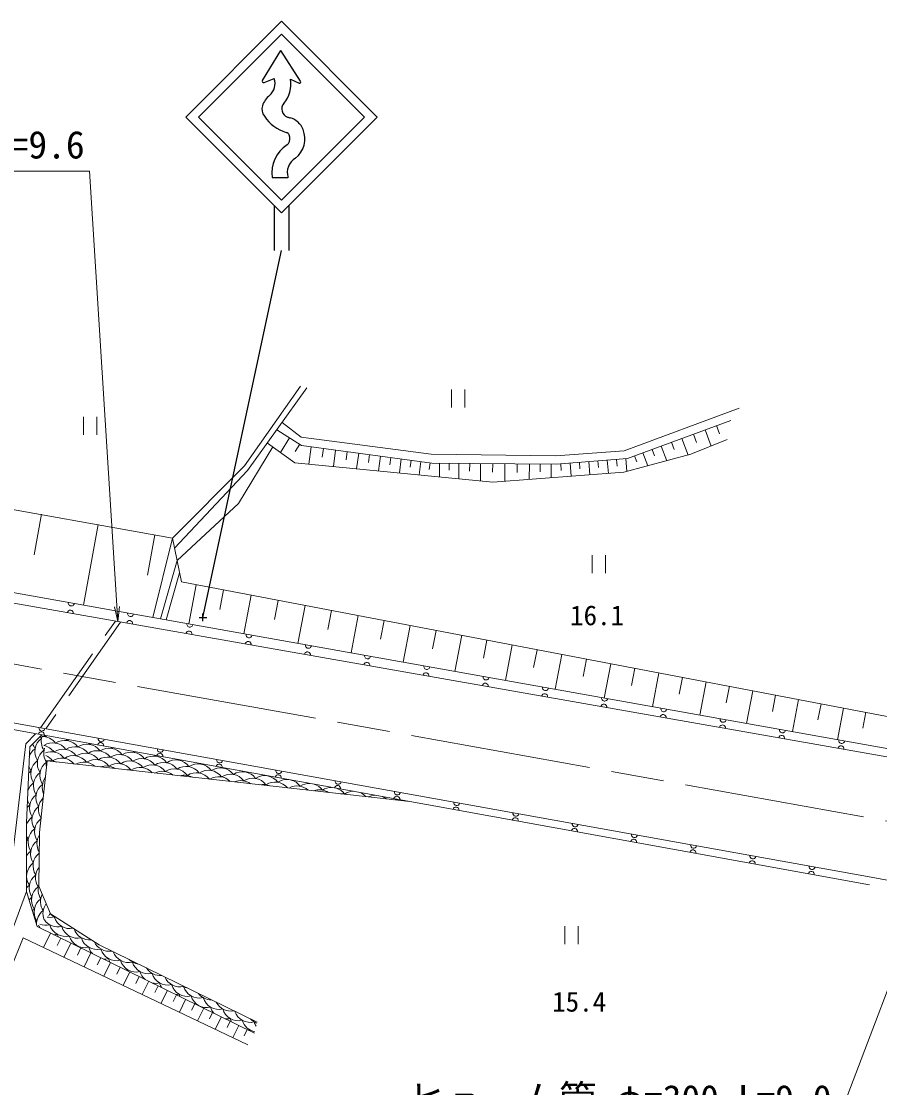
# Model space of a CAD drawing. Units: millimetres, scale not verified. Extents: x 40000 to 680000, y 20000 to 380000.
# Drawn here: x 172609 to 229648, y 263104 to 333961 of the extents above; entities that cross this region are included whole.
import ezdxf
from ezdxf.enums import TextEntityAlignment as Align

# ---------------------------------------------------------------- set-up
doc = ezdxf.new("R2010")
doc.units = ezdxf.units.MM
doc.header["$LTSCALE"] = 1000
doc.linetypes.add('CHAIN', pattern=[18.5, 12, -1.5, 3.5, -1.5])
doc.linetypes.add('DASHED', pattern=[7.5, 6, -1.5])
for name, color, linetype, lineweight in [('M-BMK', 2, 'CHAIN', 13), ('M-STR-HTXT', 7, 'Continuous', 13), ('M-STR-STRC', 7, 'Continuous', 25), ('M-WORK', 1, 'Continuous', 13)]:
    doc.layers.add(name, color=color, linetype=linetype, lineweight=lineweight)
doc.styles.add('ＭＳ ゴシック', font='')
doc.styles.get('ＭＳ ゴシック').set_extended_font_data('MS Gothic')

# ---------------------------------------------------------------- blocks, each defined once
blk = doc.blocks.new('open_arrow')
at = {"color": 0, "linetype": 'Continuous', "lineweight": -2}
blk.add_lwpolyline([(7.5, 1.25), (0, 0), (7.5, -1.25)], dxfattribs=at)
blk = doc.blocks.new('plus')
at = {"color": 0, "linetype": 'Continuous', "lineweight": -2}
for p, q in [((-1.25, 0), (1.25, 0)), ((0, -1.25), (0, 1.25))]:
    blk.add_line(p, q, dxfattribs=at)

msp = doc.modelspace()

# ---------------------------------------------------------------- linework, layer by layer
at = {"layer": 'M-BMK'}
msp.add_line((162129, 293041), (287686, 270481), dxfattribs=at)
at = {"layer": 'M-STR-HTXT'}
for points in [[(179027, 294078), (177138, 324013), (148388, 324013)], [(232758, 276385), (226767, 260618), (198017, 260618)]]:
    msp.add_lwpolyline(points, dxfattribs=at)
at = {"layer": 'M-STR-STRC'}
for p, q in [((188636, 330028), (189845, 332015)), ((191170, 329983), (189845, 332015)), ((188741, 329903), (189405, 330164)), ((190497, 330114), (191062, 329858)), ((189276, 323579), (190330, 323579)), ((189401, 321733), (189401, 318733)), ((190401, 318733), (190401, 321733)), ((184676, 294352), (189901, 318733))]:
    msp.add_line(p, q, dxfattribs=at)
for points in [[(189901, 321233), (196265, 327597), (189901, 333961), (183537, 327597)], [(189901, 322081), (195416, 327597), (189901, 333112), (184385, 327597)]]:
    msp.add_lwpolyline(points, close=True, dxfattribs=at)
for centre, radius, start, end in [((188709, 329983), 86.3, 148.67131, 291.44939), ((188460, 329817), 1007, 309.64419, 20.13773), ((188460, 329817), 2059, 320.48023, 8.29105), ((191097, 329936), 86.3, 245.55604, 33.11134), ((190065, 327881), 1508, 129.64419, 161.91192), ((189315, 328126), 719, 161.91192, 220.56779), ((190492, 328141), 575, 140.48023, 249.58059), ((190924, 329042), 2562, 212.70621, 253.97952), ((191034, 329598), 2130, 249.58059, 254.84784), ((190142, 326302), 1285, 21.6294, 74.84784), ((189803, 326168), 1649, 308.15279, 21.6294), ((190142, 326302), 288, 21.6294, 74.84784), ((189803, 326168), 652, 330.80549, 21.6294), ((191429, 323901), 2178, 122.04963, 188.49383), ((190121, 325990), 288, 302.04963, 330.80549), ((191429, 323901), 1145, 122.04963, 196.31331)]:
    msp.add_arc(centre, radius, start, end, dxfattribs=at)
at = {"layer": 'M-WORK'}
for p, q in [((201192, 309501), (201192, 308301)), ((202092, 308301), (202092, 309501)), ((176732, 307681), (176732, 306481)), ((177632, 306481), (177632, 307681)), ((218053, 306817), (218449, 305741)), ((218806, 307094), (219004, 306556)), ((190435, 306286), (189824, 305321)), ((216505, 306246), (216913, 305141)), ((217279, 306532), (217483, 305979)), ((191110, 305858), (190805, 305376)), ((191880, 305692), (191724, 304538)), ((192688, 305582), (192610, 305006)), ((193495, 305473), (193347, 304379)), ((214525, 305516), (214685, 305082)), ((215133, 305741), (215494, 304760)), ((215819, 305993), (216000, 305503)), ((194261, 305369), (194187, 304822)), ((195027, 305266), (194886, 304228)), ((195753, 305167), (195682, 304649)), ((196479, 305069), (196345, 304085)), ((197167, 304976), (197100, 304484)), ((197855, 304882), (197729, 303950)), ((198508, 304794), (198445, 304327)), ((199161, 304705), (199041, 303821)), ((210312, 304708), (210382, 303826)), ((210929, 304757), (210964, 304316)), ((211547, 304806), (211617, 303919)), ((212168, 304855), (212203, 304411)), ((212788, 304904), (212856, 304052)), ((213355, 305085), (213503, 304684)), ((213916, 305292), (214237, 304423)), ((199780, 304621), (199720, 304179)), ((200404, 304602), (200396, 303688)), ((201043, 304597), (201040, 304140)), ((201683, 304591), (201674, 303563)), ((202403, 304585), (202399, 304071)), ((203123, 304579), (203113, 303422)), ((203933, 304572), (203928, 303994)), ((204743, 304565), (204733, 303399)), ((205559, 304558), (205554, 303975)), ((206375, 304551), (206366, 303523)), ((207095, 304545), (207091, 304031)), ((207815, 304539), (207808, 303631)), ((208450, 304560), (208486, 304108)), ((209083, 304610), (209153, 303733)), ((209698, 304659), (209732, 304220)), ((173949, 301215), (173458, 298520)), ((177721, 300528), (176745, 295165)), ((181476, 299844), (180987, 297163)), ((210533, 298498), (210533, 297298)), ((211433, 297298), (211433, 298498)), ((182965, 298126), (181863, 294252)), ((183128, 297309), (182238, 294185)), ((184231, 296521), (183736, 293918)), ((186054, 296174), (185806, 294872)), ((187876, 295827), (187389, 293266)), ((189669, 295486), (189425, 294205)), ((191462, 295144), (190982, 292625)), ((193225, 294808), (192985, 293549)), ((194989, 294473), (194517, 291994)), ((196723, 294142), (196487, 292903)), ((198458, 293812), (197994, 291374)), ((200165, 293487), (199932, 292268)), ((201871, 293162), (201414, 290764)), ((203550, 292842), (203321, 291643)), ((205228, 292523), (204779, 290164)), ((206880, 292208), (206655, 291029)), ((208531, 291894), (208089, 289573)), ((210155, 291584), (209934, 290424)), ((211780, 291275), (211345, 288992)), ((213378, 290971), (213160, 289829)), ((214976, 290666), (214548, 288421)), ((216547, 290367), (216334, 289244)), ((218119, 290068), (217699, 287859)), ((219665, 289773), (219455, 288669)), ((221212, 289479), (220798, 287306)), ((222733, 289189), (222526, 288103)), ((224254, 288899), (223847, 286762)), ((225750, 288614), (225547, 287546)), ((227246, 288329), (226846, 286227)), ((228718, 288049), (228518, 286998)), ((173554, 286622), (172901, 285961)), ((173167, 285750), (173965, 286548)), ((172901, 285961), (171830, 276806)), ((172956, 280707), (173167, 285750)), ((174316, 284812), (173824, 280050)), ((198436, 282111), (174316, 284812)), ((172956, 276133), (172956, 280707)), ((173824, 280050), (173777, 276485)), ((229087, 277092), (242800, 274450)), ((173777, 276485), (174551, 274656)), ((172956, 276133), (170107, 268443)), ((173660, 273811), (172956, 276133)), ((174551, 274656), (177788, 272592)), ((188108, 266728), (173660, 273811)), ((208718, 273830), (208718, 272630)), ((209618, 272630), (209618, 273830)), ((170744, 268222), (172729, 273053)), ((172729, 273053), (187662, 265954)), ((174558, 273371), (174086, 272408)), ((175232, 273041), (174996, 272559)), ((175906, 272710), (175442, 271764)), ((176568, 272386), (176336, 271912)), ((177788, 272592), (188272, 267455)), ((177231, 272061), (176775, 271130)), ((177882, 271741), (177654, 271276)), ((178534, 271422), (178085, 270507)), ((179174, 271108), (178950, 270650)), ((179815, 270794), (179374, 269894)), ((180444, 270485), (180224, 270035)), ((181074, 270177), (180641, 269292)), ((181693, 269873), (181476, 269431)), ((182312, 269570), (181886, 268700)), ((182921, 269271), (182708, 268837)), ((183529, 268973), (183110, 268118)), ((184128, 268680), (183918, 268252)), ((184726, 268386), (184314, 267546)), ((185314, 268098), (185108, 267678)), ((185902, 267809), (185497, 266983)), ((186481, 267526), (186278, 267113)), ((187059, 267242), (186661, 266430)), ((187627, 266964), (187428, 266558))]:
    msp.add_line(p, q, dxfattribs=at)
at = {"layer": 'M-WORK', "linetype": 'DASHED'}
for p, q in [((173879, 287018), (178861, 294107)), ((179203, 294047), (174229, 286955))]:
    msp.add_line(p, q, dxfattribs=at)
at = {"layer": 'M-WORK'}
for points in [[(182663, 299628), (187436, 304419), (191165, 309720)], [(191587, 309602), (187647, 304114), (182796, 298964)], [(189934, 307299), (191212, 306319), (199843, 305193), (208122, 305099), (212673, 305427), (220319, 308265)], [(219756, 307445), (212884, 304911), (208146, 304536), (199890, 304607), (191235, 305779), (189590, 306821)], [(188959, 305941), (190790, 304630), (203948, 303340), (212649, 303997), (217106, 305193), (219521, 306178)], [(182965, 298126), (187030, 301927), (189329, 305676)], [(234539, 284305), (144767, 300109), (141515, 304503), (131445, 304722), (123549, 304417), (114480, 303073), (102760, 304253), (102072, 303424)], [(102193, 304798), (114530, 303673), (123513, 304963), (131417, 305244), (141808, 305033), (144833, 300858), (234593, 284845)], [(168790, 302103), (182663, 299628), (181338, 294346)], [(182663, 299628), (183249, 296708), (230604, 287690), (233911, 289414), (237429, 294656), (240841, 301305)], [(107536, 286050), (113608, 287430), (170050, 287707), (229087, 277092)], [(228976, 276575), (170073, 287253), (113684, 286995), (107684, 285581)]]:
    msp.add_lwpolyline(points, dxfattribs=at)
for centre, radius, start, end in [((175865, 294635), 200, 350.01536, 170.01536), ((175931, 295310), 200, 169.88466, 349.88466), ((179804, 293941), 200, 350.01536, 170.01536), ((179869, 294608), 200, 169.88466, 349.88466), ((183744, 293248), 200, 350.01536, 170.01536), ((183807, 293905), 200, 169.88466, 349.88466), ((187683, 292554), 200, 350.01536, 170.01536), ((187744, 293203), 200, 169.88466, 349.88466), ((191622, 291861), 200, 350.01536, 170.01536), ((191682, 292500), 200, 169.88466, 349.88466), ((195562, 291167), 200, 350.01536, 170.01536), ((195620, 291798), 200, 169.88466, 349.88466), ((199501, 290473), 200, 350.01536, 170.01536), ((199558, 291095), 200, 169.88466, 349.88466), ((203441, 289780), 200, 350.01536, 170.01536), ((203496, 290393), 200, 169.88466, 349.88466), ((207380, 289086), 200, 350.01536, 170.01536), ((207434, 289690), 200, 169.88466, 349.88466), ((211320, 288393), 200, 350.01536, 170.01536), ((211371, 288987), 200, 169.88466, 349.88466), ((215259, 287699), 200, 350.01536, 170.01536), ((215309, 288285), 200, 169.88466, 349.88466), ((173979, 287000), 200, 169.80759, 349.80759), ((219198, 287006), 200, 350.01536, 170.01536), ((219247, 287582), 200, 169.88466, 349.88466), ((174595, 285440), 1088, 126.39718, 213.60282), ((173942, 286552), 200, 349.7246, 169.7246), ((174856, 286917), 1088, 205.16119, 213.60282), ((175021, 286126), 1088, 162.49095, 213.60282), ((174010, 285356), 1088, 36.39718, 91.2822), ((173324, 285781), 1088, 36.39718, 42.71276), ((174801, 285521), 1088, 117.36293, 123.60282), ((177916, 286292), 200, 169.80759, 349.80759), ((223138, 286312), 200, 350.01536, 170.01536), ((223185, 286880), 200, 169.88466, 349.88466), ((174170, 284753), 1088, 126.39718, 161.20226), ((174430, 286230), 1088, 194.41642, 213.60282), ((175186, 285335), 1088, 163.03121, 213.60282), ((174697, 284930), 1088, 36.39718, 122.82402), ((173906, 284765), 1088, 36.39718, 79.22077), ((175383, 284504), 1088, 36.39718, 123.60282), ((175488, 285095), 1088, 36.39718, 123.60282), ((176174, 284670), 1088, 36.39718, 123.60282), ((174801, 285521), 1088, 36.39718, 42.08627), ((176278, 285260), 1088, 117.98065, 123.60282), ((176965, 284835), 1088, 36.39718, 123.60282), ((176278, 285260), 1088, 36.39718, 41.46855), ((177755, 285000), 1088, 118.59004, 123.60282), ((177877, 285838), 200, 349.7246, 169.7246), ((178442, 284574), 1088, 36.39718, 123.60282), ((177755, 285000), 1088, 36.39718, 40.85916), ((179233, 284740), 1088, 119.19149, 123.60282), ((181853, 285585), 200, 169.80759, 349.80759), ((227077, 285619), 200, 350.01536, 170.01536), ((227123, 286177), 200, 169.88466, 349.88466), ((174761, 284649), 1088, 126.39718, 213.60282), ((174593, 284339), 1088, 36.39718, 110.81234), ((173802, 284174), 1088, 36.39718, 65.99265), ((175351, 284545), 1088, 163.58106, 187.71427), ((175279, 283913), 1088, 39.85118, 123.60282), ((176070, 284079), 1088, 36.39718, 123.60282), ((176861, 284244), 1088, 36.39718, 123.60282), ((177547, 283818), 1088, 36.39718, 123.60282), ((177651, 284409), 1088, 36.39718, 123.60282), ((178338, 283983), 1088, 36.39718, 123.60282), ((179128, 284149), 1088, 36.39718, 123.60282), ((179919, 284314), 1088, 36.39718, 123.60282), ((180606, 283888), 1088, 36.39718, 123.60282), ((179233, 284740), 1088, 36.39718, 40.25771), ((180710, 284479), 1088, 119.78537, 123.60282), ((181396, 284053), 1088, 36.39718, 123.60282), ((180710, 284479), 1088, 36.39718, 39.66383), ((182187, 284219), 1088, 120.37202, 123.60282), ((181813, 285125), 200, 349.7246, 169.7246), ((182874, 283793), 1088, 36.39718, 123.60282), ((182187, 284219), 1088, 36.39718, 39.07719), ((183664, 283958), 1088, 120.95175, 123.60282), ((185789, 284877), 200, 169.80759, 349.80759), ((173909, 283276), 1088, 126.39718, 138.57303), ((174170, 284753), 1088, 194.00368, 213.60282), ((174335, 283962), 1088, 126.39718, 213.60282), ((174926, 283858), 1088, 126.39718, 213.60282), ((174488, 283748), 1088, 66.18339, 99.20908), ((176756, 283653), 1088, 47.62391, 119.60098), ((178234, 283393), 1088, 57.25493, 109.96996), ((179024, 283558), 1088, 36.39718, 123.60282), ((179815, 283723), 1088, 36.39718, 123.60282), ((179711, 283132), 1088, 73.01632, 94.20857), ((180502, 283297), 1088, 42.29708, 123.60282), ((181292, 283462), 1088, 36.39718, 123.60282), ((182083, 283628), 1088, 36.39718, 123.60282), ((182769, 283202), 1088, 36.39718, 123.60282), ((183560, 283367), 1088, 36.39718, 123.60282), ((184351, 283532), 1088, 36.39718, 123.60282), ((185037, 283107), 1088, 36.39718, 123.60282), ((183664, 283958), 1088, 36.39718, 38.49745), ((185142, 283698), 1088, 121.52486, 123.60282), ((185828, 283272), 1088, 36.39718, 123.60282), ((185749, 284411), 200, 349.7246, 169.7246), ((185142, 283698), 1088, 36.39718, 37.92434), ((186619, 283437), 1088, 122.09164, 123.60282), ((189726, 284169), 200, 169.80759, 349.80759), ((174500, 283172), 1088, 126.39718, 213.60282), ((175091, 283067), 1088, 144.95091, 203.2368), ((181979, 283037), 1088, 50.54131, 116.68358), ((183456, 282776), 1088, 61.26579, 105.95911), ((184247, 282942), 1088, 37.48366, 123.60282), ((185724, 282681), 1088, 44.86811, 122.35678), ((186515, 282846), 1088, 36.39718, 123.60282), ((187305, 283011), 1088, 36.39718, 123.60282), ((187201, 282421), 1088, 53.70742, 113.51747), ((187992, 282586), 1088, 36.39718, 123.60282), ((186619, 283437), 1088, 36.39718, 37.35757), ((188096, 283177), 1088, 122.65233, 123.60282), ((188782, 282751), 1088, 36.39718, 123.60282), ((188096, 283177), 1088, 36.39718, 36.79688), ((189573, 282916), 1088, 123.20718, 123.60282), ((189685, 283698), 200, 349.7246, 169.7246), ((190260, 282491), 1088, 83.23128, 123.60282), ((190260, 282491), 1088, 36.39718, 76.21793), ((193663, 283461), 200, 169.80759, 349.80759), ((174074, 282485), 1088, 126.39718, 161.14081), ((174665, 282381), 1088, 126.39718, 213.60282), ((188678, 282160), 1088, 66.12058, 101.10431), ((189469, 282325), 1088, 39.82393, 123.60282), ((190946, 282065), 1088, 47.59184, 119.63305), ((191737, 282230), 1088, 87.20128, 123.60282), ((192423, 281804), 1088, 57.2125, 110.01239), ((191737, 282230), 1088, 36.39718, 72.24793), ((193214, 281970), 1088, 89.70465, 123.60282), ((193621, 282984), 200, 349.7246, 169.7246), ((193214, 281970), 1088, 36.39718, 69.74455), ((194691, 281709), 1088, 91.69956, 123.60282), ((197600, 282753), 200, 169.80759, 349.80759), ((174074, 282485), 1088, 194.06513, 213.60282), ((174240, 281694), 1088, 126.39718, 213.60282), ((174830, 281590), 1088, 134.89325, 213.29447), ((193901, 281544), 1088, 72.91431, 94.31058), ((194691, 281709), 1088, 42.26854, 67.74965), ((196169, 281449), 1088, 93.4102, 116.7181), ((196169, 281449), 1088, 50.50679, 66.03901), ((197646, 281188), 1088, 94.93282, 106.00863), ((197557, 282271), 200, 349.7246, 169.7246), ((197646, 281188), 1088, 61.21626, 64.51638), ((201537, 282046), 200, 169.80759, 349.80759), ((173814, 281008), 1088, 126.39718, 138.54543), ((174405, 280904), 1088, 126.39718, 213.60282), ((201492, 281557), 200, 349.7246, 169.7246), ((205474, 281338), 200, 169.80759, 349.80759), ((173979, 280217), 1088, 126.39718, 160.16757), ((174570, 280113), 1088, 126.66212, 213.60282), ((205428, 280844), 200, 349.7246, 169.7246), ((209411, 280630), 200, 169.80759, 349.80759), ((174144, 279427), 1088, 126.39718, 213.60282), ((174735, 279322), 1088, 147.09983, 211.39247), ((209364, 280130), 200, 349.7246, 169.7246), ((213348, 279922), 200, 169.80759, 349.80759), ((173979, 280217), 1088, 199.83243, 213.60282), ((173719, 278740), 1088, 126.39718, 134.52129), ((174310, 278636), 1088, 126.39718, 213.60282), ((213300, 279417), 200, 349.7246, 169.7246), ((217284, 279214), 200, 169.80759, 349.80759), ((173884, 277949), 1088, 126.39718, 148.54913), ((174475, 277845), 1088, 127.93345, 213.60282), ((217236, 278703), 200, 349.7246, 169.7246), ((221221, 278506), 200, 169.80759, 349.80759), ((174049, 277159), 1088, 126.39718, 213.60282), ((221172, 277990), 200, 349.7246, 169.7246), ((225158, 277799), 200, 169.80759, 349.80759), ((173884, 277949), 1088, 211.45087, 213.60282), ((173623, 276472), 1088, 126.39718, 127.84832), ((174214, 276368), 1088, 126.39718, 213.60282), ((174640, 277054), 1088, 141.10913, 213.60282), ((225108, 277276), 200, 349.7246, 169.7246), ((173789, 275681), 1088, 126.39718, 139.95033), ((174379, 275577), 1088, 126.39718, 213.60282), ((174805, 276264), 1088, 160.68831, 213.60282), ((173954, 274891), 1088, 126.39718, 139.99028), ((174545, 274787), 1088, 126.39718, 213.60282), ((174970, 275473), 1088, 153.31706, 213.60282), ((174119, 274100), 1088, 126.39718, 135.6153), ((175136, 274682), 1088, 143.23212, 202.84338), ((174710, 273996), 1088, 126.39718, 183.58901), ((175043, 274873), 1088, 213.91506, 283.60282), ((174543, 275508), 1088, 258.48013, 283.60282), ((175301, 273892), 1088, 134.10206, 143.6232), ((175343, 275393), 1088, 222.96265, 253.16703), ((175842, 274758), 1088, 196.39718, 281.62523), ((174284, 273309), 1088, 126.39718, 131.41681), ((174743, 274354), 1088, 204.61808, 216.24546), ((174243, 274988), 1088, 248.08697, 283.60282), ((175542, 274238), 1088, 196.39718, 283.60282), ((176342, 274123), 1088, 196.39718, 283.60282), ((177141, 274008), 1088, 198.57853, 276.37169), ((174743, 274354), 1088, 271.52083, 283.60282), ((176042, 273604), 1088, 196.39718, 206.3019), ((176841, 273488), 1088, 196.39718, 283.60282), ((177641, 273373), 1088, 196.39718, 283.60282), ((178440, 273258), 1088, 204.5144, 279.40555), ((176042, 273604), 1088, 281.4644, 283.60282), ((177341, 272854), 1088, 196.39718, 198.23637), ((178140, 272738), 1088, 196.39718, 221.94748), ((178940, 272623), 1088, 196.39718, 283.60282), ((179739, 272508), 1088, 199.97498, 283.60282), ((178140, 272738), 1088, 265.81881, 283.60282), ((179439, 271988), 1088, 196.39718, 210.4152), ((180239, 271873), 1088, 196.39718, 283.60282), ((180539, 272393), 1088, 225.44952, 262.34697), ((181038, 271758), 1088, 196.39718, 283.60282), ((179439, 271988), 1088, 277.35109, 283.60282), ((180738, 271238), 1088, 196.39718, 201.68148), ((181538, 271123), 1088, 196.39718, 229.65137), ((181838, 271643), 1088, 212.63977, 275.15672), ((182337, 271008), 1088, 196.39718, 283.60282), ((181538, 271123), 1088, 258.11493, 283.60282), ((182837, 270373), 1088, 196.39718, 215.03478), ((183137, 270893), 1088, 203.45625, 283.60282), ((183636, 270258), 1088, 196.39718, 283.60282), ((182837, 270373), 1088, 272.73151, 283.60282), ((184136, 269623), 1088, 196.39718, 205.3723), ((183936, 270778), 1088, 235.5488, 252.2477), ((184436, 270143), 1088, 196.39718, 283.60282), ((185235, 270028), 1088, 217.48755, 270.30894), ((184935, 269508), 1088, 196.39718, 283.60282), ((184136, 269623), 1088, 282.39399, 283.60282), ((185435, 268873), 1088, 196.39718, 197.44055), ((185735, 269393), 1088, 196.39718, 283.60282), ((186534, 269278), 1088, 207.20601, 280.59048), ((186234, 268758), 1088, 196.39718, 220.46156), ((187034, 268643), 1088, 196.39718, 283.60282), ((187833, 268528), 1088, 198.97753, 283.60282), ((186234, 268758), 1088, 267.30473, 283.60282), ((187533, 268008), 1088, 196.39718, 209.39016), ((188333, 267893), 1088, 196.39718, 259.21602), ((188633, 268412), 1088, 223.35741, 249.80689), ((189132, 267778), 1088, 196.39718, 212.31622), ((187533, 268008), 1088, 278.37613, 283.60282), ((188832, 267258), 1088, 196.39718, 200.83549)]:
    msp.add_arc(centre, radius, start, end, dxfattribs=at)

# ---------------------------------------------------------------- block references
at = {"layer": 'M-STR-HTXT', "xscale": 133, "yscale": 133, "rotation": 93.6}
msp.add_blockref('open_arrow', (179027, 294078), dxfattribs=at)
at = {"layer": 'M-STR-STRC', "xscale": 200, "yscale": 200}
msp.add_blockref('plus', (184676, 294352), dxfattribs=at)

# ---------------------------------------------------------------- texts
at = {"layer": 'M-STR-HTXT', "style": 'ＭＳ ゴシック'}
for s, p in [('ヒューム管 φ=300 L=9.6', (162763, 325763)), ('ヒューム管 φ=300 L=9.0', (212392, 262368))]:
    msp.add_text(s, height=1833, dxfattribs=at).set_placement(p, align=Align.MIDDLE_CENTER)
at = {"layer": 'M-WORK', "style": 'ＭＳ ゴシック'}
for s, p in [('16.1', (210870, 294492)), ('15.4', (209677, 268816))]:
    msp.add_text(s, height=1320, dxfattribs=at).set_placement(p, align=Align.MIDDLE_CENTER)

doc.saveas('drawing.dxf')
